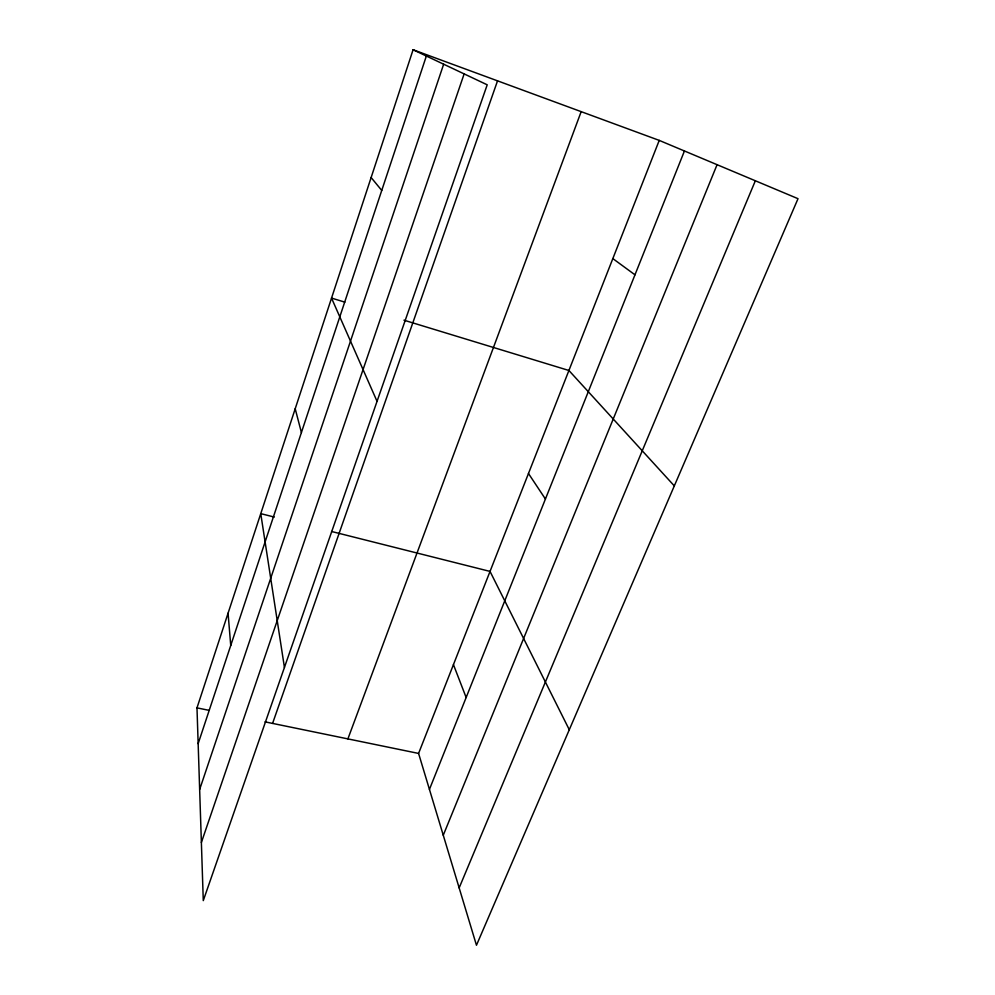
<?xml version="1.0" encoding="UTF-8"?>
<svg xmlns="http://www.w3.org/2000/svg" width="995" height="995" viewBox="0 0 995 995"><rect width="100%" height="100%" fill="white"/><g stroke="black" fill="none" stroke-linecap="round" stroke-linejoin="round"><path stroke-width="1.49" d="M413.087 49.75L487.214 84.811L203.278 900.624L196.985 707.868L413.087 49.75L659.237 140.394L798.015 198.689L476.468 945.25L418.584 753.426L659.237 140.394M198.154 743.663L426.357 56.031M199.647 789.495L443.658 64.215M201.376 842.491L464.143 73.904M272.58 723.415L497.537 80.844M347.889 738.899L581.167 111.639M429.442 789.408L684.436 150.979M443.272 835.228L717.072 164.685M459.155 887.888L755.354 180.767M196.985 707.868L209.074 710.355M265.031 721.86L418.584 753.426M274.321 517.064L260.752 513.644L284.433 667.434M331.571 531.492L490.037 571.416L569.289 729.745M344.842 302.144L331.534 298.09L377.043 401.333M403.945 320.179L568.916 370.488L674.311 485.896M612.833 258.6L634.972 274.819M371.123 177.533L381.744 190.431M528.469 473.496L545.422 499.042M453.446 664.623L466.145 697.495M295.204 408.746L301.41 432.526M228.066 613.218L230.74 645.469"/></g></svg>
